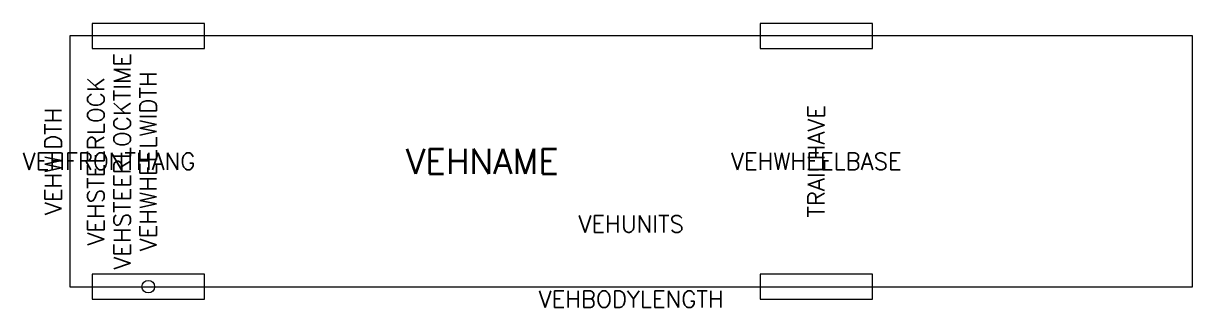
# Model space of a CAD drawing. Header units: feet. Extents: x -1.5 to 35.8, y -4.7 to 4.4.
import ezdxf
from ezdxf.enums import TextEntityAlignment as Align

# ---------------------------------------------------------------- set-up
doc = ezdxf.new("R2010")
doc.units = ezdxf.units.FT
doc.header["$LTSCALE"] = 100
doc.header["$MEASUREMENT"] = 0
doc.layers.add('AttributeLayer', color=7, linetype='Continuous')
doc.layers.add('C-TURN-TRCK-BODY', color=1, linetype='Continuous')
doc.styles.get("Standard").update_dxf_attribs({"font": 'simplex.shx', "height": 10})

msp = doc.modelspace()

# ---------------------------------------------------------------- linework, layer by layer
at = {"layer": 'C-TURN-TRCK-BODY'}
for points in [[(0.71, 3.6), (4.29, 3.6), (4.29, 4.4), (0.71, 4.4)], [(22.01, 3.6), (25.59, 3.6), (25.59, 4.4), (22.01, 4.4)], [(0, -4), (35.8, -4), (35.8, 4), (0, 4)], [(0.71, -4.4), (4.29, -4.4), (4.29, -3.6), (0.71, -3.6)], [(22.01, -4.4), (25.59, -4.4), (25.59, -3.6), (22.01, -3.6)]]:
    msp.add_lwpolyline(points, close=True, dxfattribs=at)
msp.add_circle((2.5, -4), 0.2, dxfattribs=at)

# ---------------------------------------------------------------- texts
at = {"layer": 'AttributeLayer', "flags": 8}
for tag, text, p in [('VEHSTEERLOCKTIME', '0.00', (1.667, 0)), ('VEHSTEERLOCK', '28.6479', (0.833, 0)), ('VEHWHEELWIDTH', '8.00', (2.5, 0)), ('VEHWIDTH', '8.00', (-0.533, 0)), ('TRAILHAVE', 'No', (23.8, 0))]:
    msp.add_attdef(tag, text=text, height=0.5333, rotation=90, dxfattribs=at).set_placement(p, align=Align.MIDDLE)
for tag, text, height, p in [('VEHNAME', 'S-BUS-36', 0.8, (13.15, 0)), ('VEHFRONTHANG', '2.50', 0.5333, (1.25, 0)), ('VEHWHEELBASE', '21.30', 0.5333, (23.8, 0)), ('VEHUNITS', 'M', 0.533, (17.9, -2)), ('VEHBODYLENGTH', '35.80', 0.5333, (17.9, -4.4))]:
    msp.add_attdef(tag, text=text, height=height, dxfattribs=at).set_placement(p, align=Align.MIDDLE)

doc.saveas('drawing.dxf')
